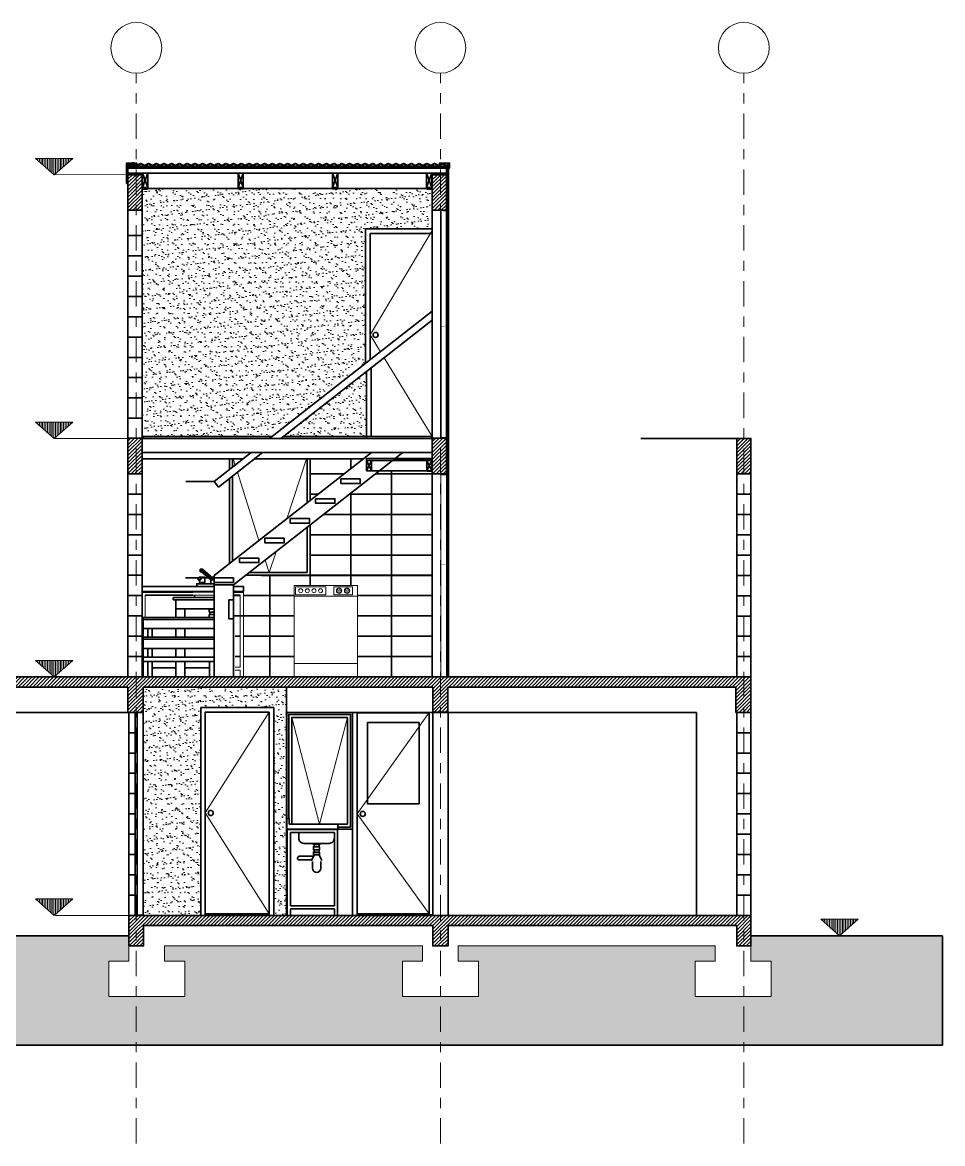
# Model space of a CAD drawing. Header units: metres. Extents: x -111 to 15, y -108 to -10.
# Drawn here: x -22.46 to -13.39, y -39.1 to -28.05 of the extents above; entities that cross this region are included whole.
import ezdxf

# ---------------------------------------------------------------- set-up
doc = ezdxf.new("R2010")
doc.units = ezdxf.units.M
doc.header["$LTSCALE"] = 5
doc.header["$MEASUREMENT"] = 0
doc.linetypes.add('CENTER', pattern=[2, 1.25, -0.25, 0.25, -0.25])
for name, color, linetype, lineweight in [('A-ANNO-SYMB', 3, 'Continuous', 18), ('A-ELEV-MBE1', 7, 'Continuous', 35), ('A-SECT-MCUT', 7, 'Continuous', 35), ('A-SECT-PATT', 8, 'Continuous', 18)]:
    doc.layers.add(name, color=color, linetype=linetype, lineweight=lineweight)
pattern_1 = [(45, (-35.186701, -38.129995), (-0.01767767, 0.01767767), [])]

msp = doc.modelspace()

# ---------------------------------------------------------------- hatches: boundary and pattern name
at = {"layer": 'A-SECT-PATT'}
h = msp.add_hatch(dxfattribs=at)
h.set_pattern_fill('ANSI31', color=256, scale=0.005, angle=225, style=0)
h.set_pattern_definition([(270, (182.335776, -161.218171), (0.015875, -3e-17), [])])
h.paths.add_polyline_path([(-22.332, -29.391), (-22.148, -29.553), (-21.964, -29.391)])
h = msp.add_hatch(dxfattribs=at)
h.set_pattern_fill('ANSI31', color=256, scale=0.1, style=0)
h.set_pattern_definition([(45, (-41.864496, -47.525636), (-0.008838835, 0.008838835), [])])
h.paths.add_polyline_path([(-18.281, -29.484), (-18.281, -29.469), (-21.421, -29.469), (-21.421, -29.484)])
h = msp.add_hatch(dxfattribs=at)
h.set_pattern_fill('ANSI31', color=256, scale=0.2, style=0)
h.set_pattern_definition(pattern_1)
h.paths.add_polyline_path([(-21.281, -32.151), (-21.421, -32.151), (-21.421, -32.5), (-21.281, -32.5)])
h.paths.add_polyline_path([(-21.281, -29.552), (-21.421, -29.552), (-21.421, -29.902), (-21.281, -29.902)])
h.paths.add_polyline_path([(-18.281, -29.552), (-18.421, -29.552), (-18.421, -29.902), (-18.281, -29.902)])
h.paths.add_polyline_path([(-18.281, -32.15), (-18.421, -32.15), (-18.421, -32.5), (-18.281, -32.5)])
h = msp.add_hatch(dxfattribs=at)
h.set_pattern_fill('AR-SAND', color=256, scale=0.05, style=0)
h.set_pattern_definition([(37.5, (-23.1917, -38.129995), (-0.00314967, 0.0963412), [0, -0.076, 0, -0.085, 0, -0.08125]), (7.5, (-23.1917, -38.13), (0.0884888, 0.1411073), [0, -0.041, 0, -0.0685, 0, -0.02625]), (327.5, (-23.2532, -38.129995), (0.1557071, 0.00028295), [0, -0.025, 0, -0.09, 0, -0.1175]), (317.5, (-23.2532, -38.13), (0.1503063, 0.0438838), [0, -0.0125, 0, -0.059, 0, -0.0675])])
h.paths.add_polyline_path([(-19.079, -30.086), (-18.421, -30.086), (-18.421, -29.902), (-18.421, -29.694), (-18.427, -29.694), (-18.427, -29.692), (-18.477, -29.692), (-18.477, -29.688), (-19.353, -29.688), (-19.353, -29.692), (-19.403, -29.692), (-19.403, -29.688), (-20.284, -29.688), (-20.284, -29.692), (-20.334, -29.692), (-20.334, -29.688), (-21.226, -29.688), (-21.226, -29.692), (-21.231, -29.692), (-21.231, -29.694), (-21.281, -29.694), (-21.281, -29.902), (-21.281, -30.152), (-21.281, -30.352), (-21.281, -30.552), (-21.281, -30.752), (-21.281, -30.952), (-21.281, -31.152), (-21.281, -31.352), (-21.281, -31.552), (-21.281, -31.752), (-21.281, -31.952), (-21.281, -32.151), (-21.268, -32.151), (-21.268, -32.131), (-20.001, -32.131), (-19.079, -31.412)])
h.paths.add_polyline_path([(-19.069, -31.493), (-19.887, -32.131), (-19.069, -32.131)], flags=17)
h = msp.add_hatch(dxfattribs=at)
h.set_pattern_fill('ANSI31', color=256, scale=0.005, angle=225, style=0)
h.set_pattern_definition([(270, (182.335776, -163.817288), (0.015875, -3e-17), [])])
h.paths.add_polyline_path([(-22.332, -31.99), (-22.148, -32.152), (-21.964, -31.99)])
h = msp.add_hatch(dxfattribs=at)
h.set_pattern_fill('ANSI31', color=256, scale=0.2, style=0)
h.set_pattern_definition(pattern_1)
h.paths.add_polyline_path([(-15.281, -32.151), (-15.351, -32.151), (-15.351, -32.501), (-15.281, -32.501)])
h.paths.add_polyline_path([(-15.351, -32.151), (-15.421, -32.151), (-15.421, -32.501), (-15.351, -32.501)])
h = msp.add_hatch(dxfattribs=at)
h.set_pattern_fill('STEEL', color=256, scale=0.02, angle=90, style=0)
h.set_pattern_definition([(225, (46.5126769, -66.8587383), (-0.00176776695, 0.00176776695), []), (225, (46.5114269, -66.8587383), (-0.00176776695, 0.00176776695), [])])
h.paths.add_polyline_path([(-18.471, -32.475), (-18.471, -32.47), (-18.426, -32.47), (-18.426, -32.425), (-18.421, -32.425), (-18.421, -32.475)])
h = msp.add_hatch(dxfattribs=at)
h.set_pattern_fill('ANSI31', color=256, scale=0.005, angle=225, style=0)
h.set_pattern_definition([(270, (182.335776, -166.166081), (0.015875, -3e-17), [])])
h.paths.add_polyline_path([(-22.332, -34.339), (-22.148, -34.501), (-21.964, -34.339)])
h = msp.add_hatch(dxfattribs=at)
h.set_pattern_fill('ANSI31', color=256, scale=0.2, style=0)
h.set_pattern_definition(pattern_1)
h.paths.add_polyline_path([(-21.271, -34.501), (-21.421, -34.501), (-27.273, -34.501), (-27.273, -34.601), (-24.42, -34.601), (-24.42, -34.851), (-24.27, -34.851), (-24.27, -34.601), (-21.421, -34.601), (-21.421, -34.851), (-21.271, -34.851)])
h = msp.add_hatch(dxfattribs=at)
h.set_pattern_fill('ANSI31', color=256, scale=0.2, style=0)
h.set_pattern_definition(pattern_1)
h.paths.add_polyline_path([(-15.281, -34.501), (-15.431, -34.501), (-21.271, -34.501), (-21.271, -34.601), (-18.417, -34.601), (-18.417, -34.85), (-18.267, -34.85), (-18.267, -34.601), (-15.431, -34.601), (-15.431, -34.851), (-15.281, -34.851)])
h = msp.add_hatch(dxfattribs=at)
h.set_pattern_fill('AR-SAND', color=256, scale=0.05, style=0)
h.set_pattern_definition([(37.5, (-53.8595, -47.525636), (-0.00314967, 0.09634119), [0, -0.076, 0, -0.085, 0, -0.08125]), (7.5, (-53.8595, -47.52564), (0.08848884, 0.1411073), [0, -0.041, 0, -0.0685, 0, -0.02625]), (327.5, (-53.921, -47.52564), (0.1557071, 0.00028295), [0, -0.025, 0, -0.09, 0, -0.1175]), (317.5, (-53.921, -47.52564), (0.15030633, 0.0438838), [0, -0.0125, 0, -0.059, 0, -0.0675])])
h.paths.add_polyline_path([(-20.703, -34.802), (-19.983, -34.802), (-19.983, -36.847), (-20.028, -36.847), (-20.028, -36.837), (-20.658, -36.837), (-20.658, -36.847), (-20.703, -36.847), (-20.703, -36.851), (-19.859, -36.851), (-19.859, -36.847), (-19.859, -34.601), (-21.271, -34.601), (-21.271, -34.851), (-21.271, -35.051), (-21.271, -35.251), (-21.271, -35.451), (-21.271, -35.651), (-21.271, -35.851), (-21.271, -36.051), (-21.271, -36.251), (-21.271, -36.451), (-21.271, -36.651), (-21.271, -36.851), (-21.266, -36.851), (-20.703, -36.851), (-20.703, -36.847)])
h = msp.add_hatch(dxfattribs=at)
h.set_pattern_fill('ANSI31', color=256, scale=0.005, angle=225, style=0)
h.set_pattern_definition([(270, (182.335776, -168.516081), (0.015875, -3e-17), [])])
h.paths.add_polyline_path([(-22.332, -36.689), (-22.148, -36.851), (-21.964, -36.689)])
h = msp.add_hatch(dxfattribs=at)
h.set_pattern_fill('ANSI31', color=256, scale=0.2, style=0)
h.set_pattern_definition(pattern_1)
h.paths.add_polyline_path([(-15.281, -36.851), (-15.421, -36.851), (-18.266, -36.851), (-18.416, -36.851), (-21.021, -36.851), (-21.021, -36.851), (-21.16, -36.851), (-21.16, -36.851), (-21.276, -36.851), (-21.411, -36.851), (-21.411, -37.151), (-21.266, -37.151), (-21.266, -36.951), (-18.416, -36.951), (-18.416, -37.151), (-18.266, -37.151), (-18.266, -36.951), (-15.421, -36.951), (-15.421, -37.151), (-15.281, -37.151)])
h = msp.add_hatch(dxfattribs=at)
h.set_pattern_fill('ANSI31', color=256, scale=0.005, angle=225, style=0)
h.set_pattern_definition([(270, (190.07413, -168.716081), (0.015875, -3e-17), [])])
h.paths.add_polyline_path([(-14.593, -36.889), (-14.409, -37.051), (-14.225, -36.889)])
h = msp.add_hatch(dxfattribs=at)
h.set_pattern_fill('DOTS', color=256, style=0)
h.set_pattern_definition([(0, (-82.26062, -40.94572), (0.03125, 0.0625), [0, -0.0625])])
h.paths.add_polyline_path([(-13.392, -37.051), (-15.281, -37.051), (-15.281, -37.151), (-15.281, -37.301), (-15.082, -37.301), (-15.082, -37.651), (-15.832, -37.651), (-15.832, -37.301), (-15.633, -37.301), (-15.633, -37.151), (-18.165, -37.151), (-18.165, -37.301), (-17.966, -37.301), (-17.966, -37.651), (-18.716, -37.651), (-18.716, -37.301), (-18.517, -37.301), (-18.517, -37.151), (-21.059, -37.151), (-21.059, -37.301), (-20.86, -37.301), (-20.86, -37.651), (-21.61, -37.651), (-21.61, -37.301), (-21.411, -37.301), (-21.411, -37.151), (-21.411, -37.051), (-24.27, -37.051), (-24.27, -37.151), (-24.164, -37.151), (-24.164, -37.301), (-23.965, -37.301), (-23.965, -37.651), (-24.715, -37.651), (-24.715, -38.13), (-13.392, -38.13)])

# ---------------------------------------------------------------- linework, layer by layer
at = {"layer": 'A-ANNO-SYMB'}
for p, q in [((-22.148, -29.553), (-21.421, -29.551)), ((-22.15, -32.152), (-21.204, -32.151)), ((-18.338, -32.506), (-18.338, -34.495)), ((-18.282, -32.506), (-18.282, -34.497)), ((-21.281, -34.436), (-21.281, -33.668)), ((-20.571, -33.667), (-20.782, -33.667)), ((-20.283, -34.436), (-20.283, -33.667)), ((-21.251, -33.909), (-21.251, -33.697)), ((-20.571, -33.697), (-20.782, -33.697)), ((-20.313, -34.406), (-20.313, -33.697)), ((-21.281, -34.436), (-21.281, -34.501)), ((-20.365, -34.406), (-20.313, -34.406)), ((-20.365, -34.436), (-20.313, -34.436)), ((-20.313, -34.436), (-20.313, -34.5)), ((-20.283, -34.436), (-20.283, -34.5)), ((-21.329, -34.856), (-21.329, -36.844)), ((-21.329, -34.856), (-21.273, -34.856)), ((-21.273, -34.856), (-21.273, -36.844)), ((-21.411, -36.851), (-22.134, -36.851)), ((-21.329, -36.844), (-21.273, -36.844))]:
    msp.add_line(p, q, dxfattribs=at)
at = {"layer": 'A-ANNO-SYMB', "ltscale": 0.003}
for p, q in [((-19.034, -31.131), (-18.421, -30.101)), ((-19.034, -31.131), (-18.932, -31.297)), ((-18.896, -31.357), (-18.421, -32.131)), ((-20.385, -32.351), (-20.365, -32.414)), ((-19.855, -32.943), (-19.66, -32.351)), ((-20.342, -32.485), (-20.129, -33.156)), ((-20.067, -33.349), (-20.028, -33.471)), ((-20.028, -33.471), (-19.961, -33.267)), ((-19.783, -33.609), (-19.783, -33.659)), ((-19.366, -33.652), (-19.346, -33.652)), ((-19.353, -33.665), (-19.358, -33.671)), ((-19.357, -33.635), (-19.353, -33.639)), ((-19.34, -33.646), (-19.34, -33.626)), ((-19.34, -33.659), (-19.34, -33.678)), ((-19.313, -33.652), (-19.333, -33.652)), ((-19.327, -33.639), (-19.321, -33.634)), ((-19.321, -33.671), (-19.327, -33.665)), ((-19.287, -33.652), (-19.268, -33.652)), ((-19.274, -33.665), (-19.28, -33.671)), ((-19.279, -33.635), (-19.274, -33.639)), ((-19.261, -33.646), (-19.261, -33.626)), ((-19.261, -33.659), (-19.261, -33.678)), ((-19.235, -33.652), (-19.255, -33.652)), ((-19.248, -33.639), (-19.243, -33.634)), ((-19.243, -33.671), (-19.248, -33.665)), ((-19.157, -33.705), (-19.783, -33.705)), ((-19.783, -34.37), (-19.157, -34.37)), ((-19.531, -35.952), (-19.806, -34.901)), ((-19.531, -35.952), (-19.256, -34.901)), ((-21.411, -37.151), (-21.411, -37.301)), ((-21.059, -37.151), (-21.059, -37.301)), ((-21.059, -37.151), (-18.517, -37.151)), ((-18.517, -37.151), (-18.517, -37.301)), ((-18.165, -37.151), (-15.633, -37.151)), ((-18.165, -37.151), (-18.165, -37.301)), ((-15.633, -37.151), (-15.633, -37.301)), ((-15.281, -37.151), (-15.281, -37.301)), ((-21.61, -37.301), (-21.61, -37.651)), ((-21.411, -37.301), (-21.61, -37.301)), ((-20.86, -37.301), (-21.059, -37.301)), ((-20.86, -37.301), (-20.86, -37.651)), ((-18.716, -37.301), (-18.716, -37.651)), ((-18.517, -37.301), (-18.716, -37.301)), ((-17.966, -37.301), (-18.165, -37.301)), ((-17.966, -37.301), (-17.966, -37.651)), ((-15.832, -37.301), (-15.832, -37.651)), ((-15.633, -37.301), (-15.832, -37.301)), ((-15.082, -37.301), (-15.281, -37.301)), ((-15.082, -37.301), (-15.082, -37.651)), ((-20.86, -37.651), (-21.61, -37.651)), ((-17.966, -37.651), (-18.716, -37.651)), ((-15.082, -37.651), (-15.832, -37.651))]:
    msp.add_line(p, q, dxfattribs=at)
at = {"layer": 'A-ANNO-SYMB', "linetype": 'CENTER', "ltscale": 0.04}
for points in [[(-21.338, -39.1), (-21.338, -28.552)], [(-18.341, -39.1), (-18.341, -28.552)], [(-15.351, -39.1), (-15.351, -28.552)]]:
    msp.add_lwpolyline(points, dxfattribs=at)
at = {"layer": 'A-ANNO-SYMB'}
for points in [[(-22.148, -29.553), (-22.332, -29.391), (-21.964, -29.391)], [(-22.148, -32.152), (-22.332, -31.99), (-21.964, -31.99)], [(-22.148, -34.501), (-22.332, -34.339), (-21.964, -34.339)], [(-20.313, -34.436), (-20.365, -34.436), (-20.365, -34.436), (-20.313, -34.436)], [(-22.148, -36.851), (-22.332, -36.689), (-21.964, -36.689)], [(-14.409, -37.051), (-14.593, -36.889), (-14.225, -36.889)]]:
    msp.add_lwpolyline(points, close=True, dxfattribs=at)
at = {"layer": 'A-ANNO-SYMB', "ltscale": 0.003}
for points in [[(-19.783, -34.5), (-19.783, -33.6), (-19.157, -33.6), (-19.157, -34.5)], [(-19.77, -33.692), (-19.77, -33.613), (-19.47, -33.613), (-19.47, -33.692)], [(-19.392, -33.692), (-19.392, -33.613), (-19.209, -33.613), (-19.209, -33.692)]]:
    msp.add_lwpolyline(points, close=True, dxfattribs=at)
for points in [[(-20.028, -34.847), (-20.658, -35.842), (-20.028, -36.837)], [(-18.453, -34.851), (-19.161, -35.851), (-18.451, -36.837)]]:
    msp.add_lwpolyline(points, dxfattribs=at)
at = {"layer": 'A-ANNO-SYMB'}
for centre in [(-21.338, -28.302), (-18.341, -28.302), (-15.351, -28.302)]:
    msp.add_circle(centre, 0.25, dxfattribs=at)
at = {"layer": 'A-ANNO-SYMB', "ltscale": 0.003}
for centre, radius in [((-19.718, -33.652), 0.0196), ((-19.653, -33.652), 0.0196), ((-19.587, -33.652), 0.0196), ((-19.522, -33.652), 0.0196), ((-19.34, -33.652), 0.0261), ((-19.261, -33.652), 0.0261)]:
    msp.add_circle(centre, radius, dxfattribs=at)
at = {"layer": 'A-ELEV-MBE1'}
for p, q in [((-21.427, -29.45), (-21.431, -29.453)), ((-21.421, -29.469), (-18.281, -29.469)), ((-21.421, -29.484), (-21.421, -29.469)), ((-21.421, -29.484), (-18.281, -29.484)), ((-21.421, -29.484), (-21.421, -29.551)), ((-21.421, -29.488), (-18.281, -29.488)), ((-21.369, -29.429), (-21.369, -29.488)), ((-21.337, -29.448), (-21.334, -29.448)), ((-20.36, -29.45), (-20.364, -29.453)), ((-20.322, -29.45), (-20.318, -29.453)), ((-19.75, -29.45), (-19.754, -29.453)), ((-19.403, -29.488), (-19.353, -29.488)), ((-18.684, -29.45), (-18.687, -29.453)), ((-18.646, -29.45), (-18.642, -29.453)), ((-18.347, -29.447), (-18.35, -29.447)), ((-18.281, -29.484), (-18.281, -29.469)), ((-18.281, -29.484), (-18.281, -29.552)), ((-18.261, -29.469), (-18.279, -29.469)), ((-18.264, -29.449), (-18.26, -29.452)), ((-18.26, -29.487), (-18.26, -29.474)), ((-18.257, -29.474), (-18.26, -29.474)), ((-18.257, -29.484), (-18.257, -29.474)), ((-21.421, -29.538), (-18.281, -29.538)), ((-21.276, -29.594), (-21.281, -29.594)), ((-18.427, -29.692), (-18.427, -29.538)), ((-18.427, -29.594), (-18.422, -29.594)), ((-21.427, -29.635), (-21.427, -29.625)), ((-21.424, -29.625), (-21.427, -29.625)), ((-21.424, -29.638), (-21.424, -29.625)), ((-21.231, -29.692), (-21.231, -29.694)), ((-21.226, -29.688), (-20.334, -29.688)), ((-20.284, -29.688), (-19.403, -29.688)), ((-19.353, -29.688), (-18.477, -29.688)), ((-18.472, -29.692), (-18.472, -29.694)), ((-18.422, -29.694), (-18.421, -29.694)), ((-18.421, -29.902), (-18.421, -34.501)), ((-18.338, -29.904), (-18.338, -32.145)), ((-18.318, -29.906), (-18.281, -29.906)), ((-18.281, -29.906), (-18.281, -32.147)), ((-19.079, -31.412), (-19.079, -30.086)), ((-18.421, -30.086), (-19.079, -30.086)), ((-19.034, -30.131), (-19.034, -31.377)), ((-18.421, -30.131), (-19.034, -30.131)), ((-20.027, -32.151), (-18.421, -30.898)), ((-19.913, -32.151), (-18.421, -30.987)), ((-19.024, -31.458), (-19.024, -32.131)), ((-19.069, -32.131), (-19.069, -31.493)), ((-21.268, -32.131), (-21.268, -32.151)), ((-20.001, -32.131), (-21.268, -32.131)), ((-18.421, -32.131), (-19.887, -32.131)), ((-19.069, -32.131), (-19.069, -32.151)), ((-18.282, -32.145), (-18.338, -32.145)), ((-21.281, -32.151), (-18.421, -32.151)), ((-19.069, -32.151), (-19.887, -32.151)), ((-18.383, -32.151), (-19.069, -32.151)), ((-15.421, -32.151), (-16.366, -32.151)), ((-21.281, -32.291), (-18.421, -32.291)), ((-20.283, -32.351), (-21.281, -32.351)), ((-20.571, -33.501), (-19.019, -32.291)), ((-20.571, -32.575), (-20.206, -32.291)), ((-20.528, -32.63), (-20.093, -32.291)), ((-20.421, -32.351), (-20.421, -32.458)), ((-20.421, -32.458), (-20.421, -32.351)), ((-20.391, -32.435), (-20.391, -32.351)), ((-20.381, -33.594), (-18.71, -32.291)), ((-19.096, -32.351), (-20.169, -32.351)), ((-19.653, -32.786), (-19.653, -32.351)), ((-19.623, -32.711), (-19.623, -32.351)), ((-19.223, -32.45), (-19.223, -32.351)), ((-18.812, -32.37), (-18.421, -32.37)), ((-18.421, -32.351), (-18.787, -32.351)), ((-18.786, -32.35), (-18.421, -32.35)), ((-18.94, -32.47), (-18.421, -32.47)), ((-20.571, -32.575), (-20.851, -32.575)), ((-20.571, -32.575), (-20.528, -32.63)), ((-20.421, -32.615), (-20.421, -32.547)), ((-20.421, -32.547), (-20.421, -33.384)), ((-20.421, -32.547), (-20.421, -32.615)), ((-20.391, -33.361), (-20.391, -32.524)), ((-20.391, -32.583), (-20.391, -32.524)), ((-18.282, -32.506), (-18.338, -32.506)), ((-20.421, -33.384), (-20.421, -32.757)), ((-19.653, -33.471), (-19.653, -33.027)), ((-19.623, -33.501), (-19.623, -33.028)), ((-20.71, -33.44), (-20.71, -33.453)), ((-20.684, -33.44), (-20.71, -33.44)), ((-20.71, -33.453), (-20.71, -33.466)), ((-20.71, -33.453), (-20.684, -33.453)), ((-20.71, -33.466), (-20.684, -33.466)), ((-20.695, -33.466), (-20.605, -33.544)), ((-20.684, -33.453), (-20.684, -33.44)), ((-20.579, -33.531), (-20.684, -33.44)), ((-20.684, -33.466), (-20.684, -33.453)), ((-20.684, -33.453), (-20.579, -33.544)), ((-20.223, -33.471), (-19.653, -33.471)), ((-19.653, -33.471), (-20.041, -33.471)), ((-20.571, -33.525), (-20.853, -33.525)), ((-20.703, -33.583), (-20.703, -33.57)), ((-20.677, -33.57), (-20.677, -33.583)), ((-20.605, -33.544), (-20.605, -33.583)), ((-20.605, -33.544), (-20.579, -33.544)), ((-20.571, -33.518), (-20.594, -33.518)), ((-20.571, -33.501), (-20.571, -34.305)), ((-19.623, -33.5), (-20.107, -33.5)), ((-19.623, -33.501), (-20.107, -33.501)), ((-21.281, -33.609), (-20.571, -33.609)), ((-21.281, -33.66), (-21.281, -33.61)), ((-21.281, -33.659), (-20.571, -33.659)), ((-21.281, -33.667), (-20.782, -33.667)), ((-20.742, -33.609), (-20.571, -33.609)), ((-20.571, -33.705), (-20.571, -33.588)), ((-20.381, -33.594), (-20.571, -33.594)), ((-20.381, -33.594), (-20.381, -34.5)), ((-20.381, -33.609), (-20.283, -33.609)), ((-20.381, -33.659), (-20.283, -33.659)), ((-20.381, -33.667), (-20.283, -33.667)), ((-20.283, -33.659), (-20.283, -33.609)), ((-21.251, -33.697), (-20.782, -33.697)), ((-20.975, -33.72), (-20.975, -33.74)), ((-20.571, -33.72), (-20.975, -33.72)), ((-20.571, -33.74), (-20.975, -33.74)), ((-20.949, -33.74), (-20.949, -33.915)), ((-20.381, -33.697), (-20.313, -33.697)), ((-20.313, -33.7), (-20.381, -33.7)), ((-19.157, -33.7), (-18.423, -33.7)), ((-18.423, -33.701), (-18.423, -34.501)), ((-21.271, -33.935), (-21.271, -33.915)), ((-20.571, -33.915), (-21.271, -33.915)), ((-20.571, -33.83), (-20.949, -33.83)), ((-20.859, -33.83), (-20.859, -33.915)), ((-20.614, -33.832), (-20.614, -33.83)), ((-20.614, -33.886), (-20.614, -33.862)), ((-21.271, -34.11), (-21.271, -33.935)), ((-20.571, -33.935), (-21.271, -33.935)), ((-20.571, -34.025), (-21.271, -34.025)), ((-21.226, -34.11), (-21.226, -34.025)), ((-21.181, -34.025), (-21.181, -34.11)), ((-20.949, -34.025), (-20.949, -34.11)), ((-20.859, -34.025), (-20.859, -34.11)), ((-21.271, -34.11), (-21.271, -34.13)), ((-20.571, -34.11), (-21.271, -34.11)), ((-21.271, -34.13), (-21.271, -34.305)), ((-20.571, -34.13), (-21.271, -34.13)), ((-20.571, -34.22), (-21.271, -34.22)), ((-21.226, -34.22), (-21.226, -34.305)), ((-21.181, -34.305), (-21.181, -34.22)), ((-20.949, -34.22), (-20.949, -34.305)), ((-20.859, -34.22), (-20.859, -34.305)), ((-21.271, -34.35), (-21.271, -34.305)), ((-20.571, -34.305), (-21.271, -34.305)), ((-20.571, -34.35), (-21.271, -34.35)), ((-21.181, -34.35), (-21.181, -34.5)), ((-20.949, -34.35), (-20.949, -34.5)), ((-20.859, -34.35), (-20.859, -34.5)), ((-20.571, -34.305), (-20.571, -34.35)), ((-20.949, -34.41), (-21.181, -34.41)), ((-20.616, -34.41), (-20.859, -34.41)), ((-19.859, -34.601), (-19.859, -36.847)), ((-24.27, -34.851), (-21.271, -34.851)), ((-21.271, -34.851), (-21.411, -34.851)), ((-21.411, -34.851), (-21.349, -34.851)), ((-21.411, -34.851), (-21.411, -35.051)), ((-21.349, -34.851), (-21.411, -34.851)), ((-21.271, -34.851), (-21.273, -34.851)), ((-21.273, -34.851), (-21.271, -34.851)), ((-21.271, -35.051), (-21.271, -34.851)), ((-20.703, -34.802), (-20.703, -36.847)), ((-19.983, -34.802), (-20.703, -34.802)), ((-20.028, -34.847), (-20.658, -34.847)), ((-20.028, -36.851), (-20.028, -34.847)), ((-19.983, -34.802), (-19.983, -36.851)), ((-19.856, -34.851), (-15.816, -34.851)), ((-19.206, -34.851), (-19.206, -36.851)), ((-19.161, -34.851), (-19.161, -36.851)), ((-19.092, -34.854), (-19.092, -34.851)), ((-18.417, -34.851), (-18.417, -36.847)), ((-18.266, -34.851), (-18.266, -36.851)), ((-15.816, -34.851), (-15.816, -36.851)), ((-21.411, -35.051), (-21.349, -35.051)), ((-21.411, -35.051), (-21.411, -35.251)), ((-21.349, -35.051), (-21.411, -35.051)), ((-21.271, -35.051), (-21.273, -35.051)), ((-21.273, -35.051), (-21.271, -35.051)), ((-21.271, -35.251), (-21.271, -35.051)), ((-21.411, -35.251), (-21.411, -35.451)), ((-21.411, -35.251), (-21.349, -35.251)), ((-21.349, -35.251), (-21.411, -35.251)), ((-21.271, -35.251), (-21.273, -35.251)), ((-21.273, -35.251), (-21.271, -35.251)), ((-21.271, -35.451), (-21.271, -35.251)), ((-21.411, -35.451), (-21.349, -35.451)), ((-21.411, -35.451), (-21.411, -35.651)), ((-21.349, -35.451), (-21.411, -35.451)), ((-21.271, -35.451), (-21.273, -35.451)), ((-21.273, -35.451), (-21.271, -35.451)), ((-21.271, -35.651), (-21.271, -35.451)), ((-21.411, -35.651), (-21.349, -35.651)), ((-21.411, -35.651), (-21.411, -35.851)), ((-21.349, -35.651), (-21.411, -35.651)), ((-21.271, -35.651), (-21.273, -35.651)), ((-21.273, -35.651), (-21.271, -35.651)), ((-21.271, -35.851), (-21.271, -35.651)), ((-21.411, -35.851), (-21.349, -35.851)), ((-21.411, -35.851), (-21.411, -36.051)), ((-21.349, -35.851), (-21.411, -35.851)), ((-21.271, -35.851), (-21.273, -35.851)), ((-21.273, -35.851), (-21.271, -35.851)), ((-21.271, -36.051), (-21.271, -35.851)), ((-19.856, -35.895), (-19.831, -35.895)), ((-19.856, -35.895), (-19.856, -36.001)), ((-19.831, -35.895), (-19.831, -35.951)), ((-19.831, -35.951), (-19.831, -35.895)), ((-19.351, -36.001), (-19.856, -36.001)), ((-19.354, -36.005), (-19.85, -36.005)), ((-19.85, -36.005), (-19.85, -36.851)), ((-19.351, -35.951), (-19.831, -35.951)), ((-19.354, -36.005), (-19.354, -36.851)), ((-19.351, -35.951), (-19.351, -36.001)), ((-19.256, -35.952), (-19.351, -35.952)), ((-19.226, -35.982), (-19.351, -35.982)), ((-19.206, -36.002), (-19.351, -36.002)), ((-21.411, -36.051), (-21.349, -36.051)), ((-21.411, -36.051), (-21.411, -36.251)), ((-21.349, -36.051), (-21.411, -36.051)), ((-21.271, -36.051), (-21.273, -36.051)), ((-21.273, -36.051), (-21.271, -36.051)), ((-21.271, -36.251), (-21.271, -36.051)), ((-19.384, -36.035), (-19.82, -36.035)), ((-19.82, -36.035), (-19.82, -36.756)), ((-19.384, -36.035), (-19.384, -36.756)), ((-19.586, -36.174), (-19.586, -36.154)), ((-19.586, -36.227), (-19.586, -36.204)), ((-19.536, -36.174), (-19.536, -36.154)), ((-19.536, -36.227), (-19.536, -36.204)), ((-21.411, -36.251), (-21.411, -36.451)), ((-21.411, -36.251), (-21.349, -36.251)), ((-21.349, -36.251), (-21.411, -36.251)), ((-21.271, -36.251), (-21.273, -36.251)), ((-21.273, -36.251), (-21.271, -36.251)), ((-21.271, -36.451), (-21.271, -36.251)), ((-19.608, -36.303), (-19.744, -36.303)), ((-19.593, -36.268), (-19.736, -36.268)), ((-19.602, -36.321), (-19.602, -36.387)), ((-19.586, -36.253), (-19.586, -36.251)), ((-19.536, -36.253), (-19.586, -36.253)), ((-19.536, -36.253), (-19.536, -36.251)), ((-19.52, -36.321), (-19.52, -36.387)), ((-21.411, -36.451), (-21.411, -36.651)), ((-21.411, -36.451), (-21.349, -36.451)), ((-21.349, -36.451), (-21.411, -36.451)), ((-21.271, -36.451), (-21.273, -36.451)), ((-21.273, -36.451), (-21.271, -36.451)), ((-21.271, -36.651), (-21.271, -36.451)), ((-21.411, -36.651), (-21.411, -36.851)), ((-21.411, -36.651), (-21.349, -36.651)), ((-21.349, -36.651), (-21.411, -36.651)), ((-21.271, -36.651), (-21.273, -36.651)), ((-21.273, -36.651), (-21.271, -36.651)), ((-21.271, -36.851), (-21.271, -36.651)), ((-19.384, -36.756), (-19.82, -36.756)), ((-19.82, -36.786), (-19.82, -36.851)), ((-19.384, -36.786), (-19.82, -36.786)), ((-19.384, -36.786), (-19.384, -36.851)), ((-21.276, -36.851), (-18.417, -36.851)), ((-21.271, -36.851), (-20.707, -36.851)), ((-20.703, -36.847), (-20.703, -36.851)), ((-20.658, -36.851), (-20.658, -36.837)), ((-19.859, -36.847), (-19.859, -36.851)), ((-18.451, -36.847), (-18.451, -36.837)), ((-18.417, -36.847), (-18.451, -36.847)), ((-21.411, -37.051), (-24.27, -37.051)), ((-13.392, -37.051), (-15.276, -37.051)), ((-13.392, -38.13), (-13.392, -37.051)), ((-35.187, -38.13), (-13.392, -38.13))]:
    msp.add_line(p, q, dxfattribs=at)
at = {"layer": 'A-ELEV-MBE1', "ltscale": 0.03}
for p, q in [((-19.071, -32.35), (-19.071, -32.37)), ((-19.071, -32.35), (-18.786, -32.35)), ((-19.071, -32.37), (-18.812, -32.37)), ((-19.021, -32.37), (-19.071, -32.47)), ((-19.071, -32.37), (-19.021, -32.47)), ((-18.426, -32.37), (-18.476, -32.47)), ((-19.071, -32.47), (-18.94, -32.47)), ((-18.476, -32.37), (-18.426, -32.47))]:
    msp.add_line(p, q, dxfattribs=at)
at = {"layer": 'A-ELEV-MBE1'}
for points in [[(-21.424, -29.638), (-21.434, -29.638), (-21.434, -29.438), (-21.334, -29.438), (-21.334, -29.448)], [(-21.427, -29.635), (-21.431, -29.635), (-21.431, -29.441), (-21.337, -29.441), (-21.337, -29.448)], [(-18.26, -29.487), (-18.25, -29.487), (-18.25, -29.437), (-18.35, -29.437), (-18.35, -29.447)], [(-18.257, -29.484), (-18.253, -29.484), (-18.253, -29.44), (-18.347, -29.44), (-18.347, -29.447)], [(-18.261, -29.469), (-18.261, -34.499), (-18.279, -34.499), (-18.279, -29.469)], [(-21.281, -29.594), (-21.281, -29.694), (-21.231, -29.694)], [(-18.422, -29.594), (-18.422, -29.694), (-18.472, -29.694)], [(-21.276, -29.678), (-21.276, -29.692), (-21.226, -29.692), (-21.226, -29.678)], [(-20.334, -29.678), (-20.334, -29.692), (-20.284, -29.692), (-20.284, -29.678)], [(-19.403, -29.678), (-19.403, -29.692), (-19.353, -29.692), (-19.353, -29.678)], [(-18.477, -29.678), (-18.477, -29.692), (-18.427, -29.692), (-18.427, -29.678)], [(-19.425, -32.501), (-19.623, -32.501), (-19.623, -32.351)], [(-18.823, -32.47), (-18.823, -32.501), (-18.979, -32.501)], [(-18.423, -32.501), (-18.423, -32.501), (-18.823, -32.501), (-18.823, -32.47)], [(-18.471, -32.475), (-18.471, -32.47), (-18.426, -32.47), (-18.426, -32.425), (-18.421, -32.425)], [(-18.471, -32.475), (-18.421, -32.475), (-18.421, -32.425)], [(-19.545, -32.701), (-19.623, -32.701), (-19.623, -32.501), (-19.288, -32.501)], [(-18.979, -32.501), (-18.823, -32.501), (-18.823, -32.701), (-19.223, -32.701), (-19.223, -32.691)], [(-19.623, -32.762), (-19.623, -32.701), (-19.614, -32.701)], [(-19.236, -32.701), (-19.223, -32.701), (-19.223, -32.901), (-19.492, -32.901)], [(-19.223, -32.691), (-19.223, -32.701), (-19.236, -32.701)], [(-19.492, -32.901), (-19.223, -32.901), (-19.223, -33.101), (-19.623, -33.101), (-19.623, -33.003)], [(-20.571, -33.583), (-20.742, -33.583), (-20.742, -33.609), (-20.571, -33.609)], [(-20.716, -33.525), (-20.716, -33.518), (-20.664, -33.518), (-20.664, -33.57), (-20.716, -33.57), (-20.716, -33.544)], [(-20.261, -33.5), (-20.021, -33.5), (-20.021, -33.7)], [(-19.623, -33.6), (-19.623, -33.5), (-19.223, -33.5), (-19.223, -33.6)], [(-19.223, -33.6), (-19.223, -33.5), (-18.823, -33.5), (-18.823, -34.5)], [(-18.823, -33.6), (-18.823, -33.5), (-18.423, -33.5), (-18.423, -33.7), (-18.433, -33.7)], [(-20.764, -33.72), (-20.764, -33.697)], [(-20.426, -33.93), (-20.426, -33.74), (-20.381, -33.74), (-20.381, -33.93), (-20.426, -33.93)], [(-20.283, -33.7), (-20.084, -33.7)], [(-20.022, -33.7), (-20.283, -33.7)], [(-20.022, -33.7), (-20.054, -33.7)], [(-20.054, -33.7), (-20.022, -33.7)], [(-19.783, -33.9), (-20.022, -33.9), (-20.022, -33.7), (-19.783, -33.7)], [(-19.157, -33.7), (-19.116, -33.7)], [(-20.571, -33.862), (-20.619, -33.862), (-20.619, -33.832), (-20.571, -33.832)], [(-20.619, -33.909), (-20.619, -33.886), (-20.571, -33.886)], [(-20.283, -33.9), (-20.381, -33.9)], [(-20.365, -33.9), (-20.313, -33.9)], [(-20.084, -33.9), (-20.283, -33.9)], [(-20.283, -33.9), (-20.022, -33.9)], [(-20.054, -33.9), (-20.022, -33.9)], [(-19.783, -34.1), (-20.022, -34.1), (-20.022, -33.9), (-19.783, -33.9)], [(-19.116, -33.9), (-19.157, -33.9)], [(-19.157, -33.9), (-18.421, -33.9)], [(-20.365, -34.1), (-20.313, -34.1)], [(-20.313, -34.1), (-20.365, -34.1)], [(-20.022, -34.1), (-20.283, -34.1)], [(-20.283, -34.1), (-20.084, -34.1)], [(-20.022, -34.1), (-20.054, -34.1)], [(-20.054, -34.1), (-20.022, -34.1)], [(-19.783, -34.3), (-20.022, -34.3), (-20.022, -34.1), (-19.783, -34.1)], [(-18.421, -34.1), (-19.157, -34.1)], [(-19.157, -34.1), (-19.116, -34.1)], [(-21.271, -34.5), (-21.271, -34.35), (-21.226, -34.35), (-21.226, -34.5), (-21.271, -34.5)], [(-20.616, -34.5), (-20.616, -34.35), (-20.571, -34.35), (-20.571, -34.5), (-20.616, -34.5)], [(-20.365, -34.3), (-20.313, -34.3)], [(-20.313, -34.3), (-20.365, -34.3)], [(-20.022, -34.3), (-20.283, -34.3)], [(-20.283, -34.3), (-20.084, -34.3)], [(-20.022, -34.3), (-20.054, -34.3)], [(-20.054, -34.3), (-20.022, -34.3)], [(-20.022, -34.5), (-20.022, -34.3), (-19.783, -34.3)], [(-18.421, -34.3), (-19.157, -34.3)], [(-19.622, -34.5), (-20.022, -34.5), (-20.022, -34.436)], [(-21.349, -34.851), (-21.349, -36.851)], [(-21.331, -34.851), (-21.331, -36.851)], [(-19.856, -35.895), (-19.856, -34.851), (-19.206, -34.851), (-19.206, -36.002)], [(-19.836, -35.895), (-19.836, -34.871), (-19.226, -34.871), (-19.226, -35.982)], [(-19.806, -35.951), (-19.806, -34.901), (-19.256, -34.901), (-19.256, -35.952)], [(-19.737, -36.001), (-19.737, -36.005)], [(-19.386, -36.005), (-19.386, -36.001)], [(-19.593, -36.147), (-19.59, -36.154), (-19.561, -36.154)], [(-19.529, -36.147), (-19.532, -36.154), (-19.561, -36.154)], [(-19.586, -36.253), (-19.609, -36.305), (-19.609, -36.309), (-19.609, -36.309)], [(-19.536, -36.253), (-19.514, -36.305), (-19.514, -36.309), (-19.514, -36.309)]]:
    msp.add_lwpolyline(points, dxfattribs=at)
at = {"layer": 'A-ELEV-MBE1', "const_width": 0.0015}
for points in [[(-18.339, -29.934), (-18.339, -29.904), (-18.33, -29.904), (-18.327, -29.907), (-18.31, -29.907), (-18.293, -29.907), (-18.29, -29.904), (-18.281, -29.904), (-18.281, -29.934)], [(-18.339, -31.071), (-18.339, -31.041), (-18.33, -31.041), (-18.327, -31.044), (-18.31, -31.044), (-18.293, -31.044), (-18.29, -31.041), (-18.281, -31.041), (-18.281, -31.071)], [(-18.339, -32.12), (-18.339, -32.149), (-18.33, -32.149), (-18.327, -32.147), (-18.31, -32.147), (-18.293, -32.147), (-18.29, -32.149), (-18.281, -32.149), (-18.281, -32.12)], [(-18.339, -32.532), (-18.339, -32.502), (-18.33, -32.502), (-18.327, -32.505), (-18.31, -32.505), (-18.293, -32.505), (-18.29, -32.502), (-18.281, -32.502), (-18.281, -32.532)], [(-18.339, -33.421), (-18.339, -33.391), (-18.33, -33.391), (-18.327, -33.394), (-18.31, -33.394), (-18.293, -33.394), (-18.29, -33.391), (-18.281, -33.391), (-18.281, -33.421)], [(-18.339, -34.47), (-18.339, -34.5), (-18.33, -34.5), (-18.327, -34.497), (-18.31, -34.497), (-18.293, -34.497), (-18.29, -34.5), (-18.281, -34.5), (-18.281, -34.47)], [(-21.272, -34.882), (-21.272, -34.852), (-21.281, -34.852), (-21.284, -34.855), (-21.301, -34.855), (-21.318, -34.855), (-21.321, -34.852), (-21.33, -34.852), (-21.33, -34.882)], [(-21.272, -35.771), (-21.272, -35.741), (-21.281, -35.741), (-21.284, -35.744), (-21.301, -35.744), (-21.318, -35.744), (-21.321, -35.741), (-21.33, -35.741), (-21.33, -35.771)], [(-21.272, -36.82), (-21.272, -36.85), (-21.281, -36.85), (-21.284, -36.847), (-21.301, -36.847), (-21.318, -36.847), (-21.321, -36.85), (-21.33, -36.85), (-21.33, -36.82)]]:
    msp.add_lwpolyline(points, dxfattribs=at)
at = {"layer": 'A-ELEV-MBE1'}
for points in [[(-19.069, -32.131), (-19.069, -32.151), (-18.421, -32.151), (-18.421, -32.131)], [(-18.823, -32.501), (-18.423, -32.501), (-18.423, -32.701), (-18.823, -32.701)], [(-19.223, -32.701), (-18.823, -32.701), (-18.823, -32.901), (-19.223, -32.901)], [(-18.823, -32.701), (-18.423, -32.701), (-18.423, -32.901), (-18.823, -32.901)], [(-19.223, -32.901), (-18.823, -32.901), (-18.823, -33.101), (-19.223, -33.101)], [(-18.823, -32.901), (-18.423, -32.901), (-18.423, -33.101), (-18.823, -33.101)], [(-19.623, -33.101), (-19.223, -33.101), (-19.223, -33.301), (-19.623, -33.301)], [(-19.223, -33.101), (-18.823, -33.101), (-18.823, -33.301), (-19.223, -33.301)], [(-18.823, -33.101), (-18.423, -33.101), (-18.423, -33.301), (-18.823, -33.301)], [(-19.623, -33.3), (-19.223, -33.3), (-19.223, -33.5), (-19.623, -33.5)], [(-19.623, -33.301), (-19.223, -33.301), (-19.223, -33.501), (-19.623, -33.501)], [(-19.223, -33.3), (-18.823, -33.3), (-18.823, -33.5), (-19.223, -33.5)], [(-19.223, -33.301), (-18.823, -33.301), (-18.823, -33.501), (-19.223, -33.501)], [(-18.823, -33.3), (-18.423, -33.3), (-18.423, -33.5), (-18.823, -33.5)], [(-18.823, -33.301), (-18.423, -33.301), (-18.423, -33.501), (-18.823, -33.501)], [(-20.729, -33.544), (-20.729, -33.525), (-20.703, -33.525), (-20.703, -33.544)], [(-20.028, -34.847), (-20.658, -34.847), (-20.658, -36.837), (-20.028, -36.837)], [(-18.451, -34.854), (-19.161, -34.854), (-19.161, -36.837), (-18.451, -36.837)], [(-18.551, -34.951), (-19.061, -34.951), (-19.061, -35.751), (-18.551, -35.751)], [(-19.524, -36.141), (-19.599, -36.141), (-19.599, -36.147), (-19.524, -36.147)], [(-19.531, -36.174), (-19.592, -36.174), (-19.592, -36.204), (-19.531, -36.204)], [(-19.531, -36.227), (-19.592, -36.227), (-19.592, -36.251), (-19.531, -36.251)]]:
    msp.add_lwpolyline(points, close=True, dxfattribs=at)
at = {"layer": 'A-ELEV-MBE1', "ltscale": 0.03}
for points in [[(-19.071, -32.47), (-19.071, -32.37), (-19.021, -32.37), (-19.021, -32.47), (-19.071, -32.47)], [(-18.476, -32.47), (-18.476, -32.37), (-18.426, -32.37), (-18.426, -32.47), (-18.476, -32.47)]]:
    msp.add_lwpolyline(points, dxfattribs=at)
for points in [[(-19.321, -32.55), (-19.131, -32.55), (-19.131, -32.595), (-19.321, -32.595)], [(-19.571, -32.745), (-19.381, -32.745), (-19.381, -32.79), (-19.571, -32.79)], [(-19.821, -32.94), (-19.631, -32.94), (-19.631, -32.985), (-19.821, -32.985)], [(-20.071, -33.135), (-19.881, -33.135), (-19.881, -33.18), (-20.071, -33.18)], [(-20.321, -33.33), (-20.131, -33.33), (-20.131, -33.375), (-20.321, -33.375)], [(-20.571, -33.525), (-20.381, -33.525), (-20.381, -33.57), (-20.571, -33.57)]]:
    msp.add_lwpolyline(points, close=True, dxfattribs=at)
at = {"layer": 'A-ELEV-MBE1'}
msp.add_lwpolyline([(-19.737, -36.035), (-19.737, -36.091, 0.414214), (-19.687, -36.141), (-19.436, -36.141, 0.414214), (-19.386, -36.091), (-19.386, -36.035)], format="xyb", dxfattribs=at)
for centre in [(-18.98, -31.131), (-20.604, -35.842), (-19.107, -35.851)]:
    msp.add_circle(centre, 0.025, dxfattribs=at)
for centre, radius, start, end in [((-21.408, -29.434), 0.0297, 219.4241, 320.5759), ((-21.408, -29.434), 0.0247, 219.4241, 320.5759), ((-21.37, -29.466), 0.0247, 39.4241, 140.5759), ((-21.37, -29.466), 0.0197, 39.4241, 140.5759), ((-21.332, -29.434), 0.0297, 219.4241, 320.5759), ((-21.332, -29.434), 0.0247, 219.4241, 320.5759), ((-21.293, -29.466), 0.0247, 39.4241, 140.5759), ((-21.293, -29.466), 0.0197, 39.4241, 140.5759), ((-21.255, -29.434), 0.0297, 219.4241, 320.5759), ((-21.255, -29.434), 0.0247, 219.4241, 320.5759), ((-21.217, -29.466), 0.0247, 39.4241, 140.5759), ((-21.217, -29.466), 0.0197, 39.4241, 140.5759), ((-21.179, -29.434), 0.0297, 219.4241, 320.5759), ((-21.179, -29.434), 0.0247, 219.4241, 320.5759), ((-21.141, -29.466), 0.0247, 39.4241, 140.5759), ((-21.141, -29.466), 0.0197, 39.4241, 140.5759), ((-21.103, -29.434), 0.0297, 219.4241, 320.5759), ((-21.103, -29.434), 0.0247, 219.4241, 320.5759), ((-21.065, -29.466), 0.0247, 39.4241, 140.5759), ((-21.065, -29.466), 0.0197, 39.4241, 140.5759), ((-21.027, -29.434), 0.0297, 219.4241, 320.5759), ((-21.027, -29.434), 0.0247, 219.4241, 320.5759), ((-20.989, -29.466), 0.0247, 39.4241, 140.5759), ((-20.989, -29.466), 0.0197, 39.4241, 140.5759), ((-20.951, -29.434), 0.0297, 219.4241, 320.5759), ((-20.951, -29.434), 0.0247, 219.4241, 320.5759), ((-20.912, -29.466), 0.0247, 39.4241, 140.5759), ((-20.912, -29.466), 0.0197, 39.4241, 140.5759), ((-20.874, -29.434), 0.0297, 219.4241, 320.5759), ((-20.874, -29.434), 0.0247, 219.4241, 320.5759), ((-20.836, -29.466), 0.0247, 39.4241, 140.5759), ((-20.836, -29.466), 0.0197, 39.4241, 140.5759), ((-20.798, -29.434), 0.0297, 219.4241, 320.5759), ((-20.798, -29.434), 0.0247, 219.4241, 320.5759), ((-20.76, -29.466), 0.0247, 39.4241, 140.5759), ((-20.76, -29.466), 0.0197, 39.4241, 140.5759), ((-20.722, -29.434), 0.0297, 219.4241, 320.5759), ((-20.722, -29.434), 0.0247, 219.4241, 320.5759), ((-20.684, -29.466), 0.0247, 39.4241, 140.5759), ((-20.684, -29.466), 0.0197, 39.4241, 140.5759), ((-20.646, -29.434), 0.0297, 219.4241, 320.5759), ((-20.646, -29.434), 0.0247, 219.4241, 320.5759), ((-20.608, -29.466), 0.0247, 39.4241, 140.5759), ((-20.608, -29.466), 0.0197, 39.4241, 140.5759), ((-20.57, -29.434), 0.0297, 219.4241, 320.5759), ((-20.57, -29.434), 0.0247, 219.4241, 320.5759), ((-20.531, -29.466), 0.0247, 39.4241, 140.5759), ((-20.531, -29.466), 0.0197, 39.4241, 140.5759), ((-20.493, -29.434), 0.0297, 219.4241, 320.5759), ((-20.493, -29.434), 0.0247, 219.4241, 320.5759), ((-20.455, -29.466), 0.0247, 39.4241, 140.5759), ((-20.455, -29.466), 0.0197, 39.4241, 140.5759), ((-20.417, -29.434), 0.0297, 219.4241, 320.5759), ((-20.417, -29.434), 0.0247, 219.4241, 320.5759), ((-20.379, -29.466), 0.0247, 39.4241, 140.5759), ((-20.379, -29.466), 0.0197, 39.4241, 140.5759), ((-20.341, -29.434), 0.0297, 219.4241, 320.5759), ((-20.341, -29.434), 0.0297, 219.4241, 320.5759), ((-20.341, -29.434), 0.0247, 219.4241, 320.5759), ((-20.341, -29.434), 0.0247, 219.4241, 320.5759), ((-20.303, -29.466), 0.0247, 39.4241, 140.5759), ((-20.303, -29.466), 0.0197, 39.4241, 140.5759), ((-20.265, -29.434), 0.0297, 219.4241, 320.5759), ((-20.265, -29.434), 0.0247, 219.4241, 320.5759), ((-20.227, -29.466), 0.0247, 39.4241, 140.5759), ((-20.227, -29.466), 0.0197, 39.4241, 140.5759), ((-20.189, -29.434), 0.0297, 219.4241, 320.5759), ((-20.189, -29.434), 0.0247, 219.4241, 320.5759), ((-20.15, -29.466), 0.0247, 39.4241, 140.5759), ((-20.15, -29.466), 0.0197, 39.4241, 140.5759), ((-20.112, -29.434), 0.0297, 219.4241, 320.5759), ((-20.112, -29.434), 0.0247, 219.4241, 320.5759), ((-20.074, -29.466), 0.0247, 39.4241, 140.5759), ((-20.074, -29.466), 0.0197, 39.4241, 140.5759), ((-20.036, -29.434), 0.0297, 219.4241, 320.5759), ((-20.036, -29.434), 0.0247, 219.4241, 320.5759), ((-19.998, -29.466), 0.0247, 39.4241, 140.5759), ((-19.998, -29.466), 0.0197, 39.4241, 140.5759), ((-19.96, -29.434), 0.0297, 219.4241, 320.5759), ((-19.96, -29.434), 0.0247, 219.4241, 320.5759), ((-19.922, -29.466), 0.0247, 39.4241, 140.5759), ((-19.922, -29.466), 0.0197, 39.4241, 140.5759), ((-19.884, -29.434), 0.0297, 219.4241, 320.5759), ((-19.884, -29.434), 0.0247, 219.4241, 320.5759), ((-19.846, -29.466), 0.0247, 39.4241, 140.5759), ((-19.846, -29.466), 0.0197, 39.4241, 140.5759), ((-19.808, -29.434), 0.0297, 219.4241, 320.5759), ((-19.808, -29.434), 0.0247, 219.4241, 320.5759), ((-19.769, -29.466), 0.0247, 39.4241, 140.5759), ((-19.769, -29.466), 0.0197, 39.4241, 140.5759), ((-19.731, -29.434), 0.0297, 219.4241, 320.5759), ((-19.731, -29.434), 0.0297, 219.4241, 320.5759), ((-19.731, -29.434), 0.0247, 219.4241, 320.5759), ((-19.731, -29.434), 0.0247, 219.4241, 320.5759), ((-19.693, -29.466), 0.0247, 39.4241, 140.5759), ((-19.693, -29.466), 0.0247, 39.4241, 140.5759), ((-19.693, -29.466), 0.0197, 39.4241, 140.5759), ((-19.693, -29.466), 0.0197, 39.4241, 140.5759), ((-19.655, -29.434), 0.0297, 219.4241, 320.5759), ((-19.655, -29.434), 0.0247, 219.4241, 320.5759), ((-19.617, -29.466), 0.0247, 39.4241, 140.5759), ((-19.617, -29.466), 0.0197, 39.4241, 140.5759), ((-19.579, -29.434), 0.0297, 219.4241, 320.5759), ((-19.579, -29.434), 0.0247, 219.4241, 320.5759), ((-19.541, -29.466), 0.0247, 39.4241, 140.5759), ((-19.541, -29.466), 0.0197, 39.4241, 140.5759), ((-19.503, -29.434), 0.0297, 219.4241, 320.5759), ((-19.503, -29.434), 0.0247, 219.4241, 320.5759), ((-19.465, -29.466), 0.0247, 39.4241, 140.5759), ((-19.465, -29.466), 0.0197, 39.4241, 140.5759), ((-19.427, -29.434), 0.0297, 219.4241, 320.5759), ((-19.427, -29.434), 0.0247, 219.4241, 320.5759), ((-19.388, -29.466), 0.0247, 39.4241, 140.5759), ((-19.388, -29.466), 0.0197, 39.4241, 140.5759), ((-19.35, -29.434), 0.0297, 219.4241, 320.5759), ((-19.35, -29.434), 0.0247, 219.4241, 320.5759), ((-19.312, -29.466), 0.0247, 39.4241, 140.5759), ((-19.312, -29.466), 0.0197, 39.4241, 140.5759), ((-19.274, -29.434), 0.0297, 219.4241, 320.5759), ((-19.274, -29.434), 0.0247, 219.4241, 320.5759), ((-19.236, -29.466), 0.0247, 39.4241, 140.5759), ((-19.236, -29.466), 0.0197, 39.4241, 140.5759), ((-19.198, -29.434), 0.0297, 219.4241, 320.5759), ((-19.198, -29.434), 0.0247, 219.4241, 320.5759), ((-19.16, -29.466), 0.0247, 39.4241, 140.5759), ((-19.16, -29.466), 0.0197, 39.4241, 140.5759), ((-19.122, -29.434), 0.0297, 219.4241, 320.5759), ((-19.122, -29.434), 0.0247, 219.4241, 320.5759), ((-19.084, -29.466), 0.0247, 39.4241, 140.5759), ((-19.084, -29.466), 0.0197, 39.4241, 140.5759), ((-19.046, -29.434), 0.0297, 219.4241, 320.5759), ((-19.046, -29.434), 0.0247, 219.4241, 320.5759), ((-19.007, -29.466), 0.0247, 39.4241, 140.5759), ((-19.007, -29.466), 0.0197, 39.4241, 140.5759), ((-18.969, -29.434), 0.0297, 219.4241, 320.5759), ((-18.969, -29.434), 0.0247, 219.4241, 320.5759), ((-18.931, -29.466), 0.0247, 39.4241, 140.5759), ((-18.931, -29.466), 0.0197, 39.4241, 140.5759), ((-18.893, -29.434), 0.0297, 219.4241, 320.5759), ((-18.893, -29.434), 0.0247, 219.4241, 320.5759), ((-18.855, -29.466), 0.0247, 39.4241, 140.5759), ((-18.855, -29.466), 0.0197, 39.4241, 140.5759), ((-18.817, -29.434), 0.0297, 219.4241, 320.5759), ((-18.817, -29.434), 0.0247, 219.4241, 320.5759), ((-18.779, -29.466), 0.0247, 39.4241, 140.5759), ((-18.779, -29.466), 0.0197, 39.4241, 140.5759), ((-18.741, -29.434), 0.0297, 219.4241, 320.5759), ((-18.741, -29.434), 0.0247, 219.4241, 320.5759), ((-18.703, -29.466), 0.0247, 39.4241, 140.5759), ((-18.703, -29.466), 0.0197, 39.4241, 140.5759), ((-18.665, -29.434), 0.0297, 219.4241, 320.5759), ((-18.665, -29.434), 0.0297, 219.4241, 320.5759), ((-18.665, -29.434), 0.0247, 219.4241, 320.5759), ((-18.665, -29.434), 0.0247, 219.4241, 320.5759), ((-18.626, -29.466), 0.0247, 39.4241, 140.5759), ((-18.626, -29.466), 0.0197, 39.4241, 140.5759), ((-18.588, -29.434), 0.0297, 219.4241, 320.5759), ((-18.588, -29.434), 0.0247, 219.4241, 320.5759), ((-18.55, -29.466), 0.0247, 39.4241, 140.5759), ((-18.55, -29.466), 0.0197, 39.4241, 140.5759), ((-18.512, -29.434), 0.0297, 219.4241, 320.5759), ((-18.512, -29.434), 0.0247, 219.4241, 320.5759), ((-18.474, -29.466), 0.0247, 39.4241, 140.5759), ((-18.474, -29.466), 0.0197, 39.4241, 140.5759), ((-18.436, -29.434), 0.0297, 219.4241, 320.5759), ((-18.436, -29.434), 0.0247, 219.4241, 320.5759), ((-18.398, -29.466), 0.0247, 39.4241, 140.5759), ((-18.398, -29.466), 0.0197, 39.4241, 140.5759), ((-18.36, -29.434), 0.0297, 219.4241, 320.5759), ((-18.36, -29.434), 0.0247, 219.4241, 320.5759), ((-18.322, -29.466), 0.0247, 39.4241, 140.5759), ((-18.322, -29.466), 0.0197, 39.4241, 140.5759), ((-18.284, -29.434), 0.0297, 219.4241, 323.1453), ((-18.284, -29.434), 0.0247, 219.4241, 322.9391), ((-19.561, -36.387), 0.0409, 180, 0)]:
    msp.add_arc(centre, radius, start, end, dxfattribs=at)
msp.add_open_spline([(-19.736, -36.268), (-19.736, -36.275), (-19.754, -36.286), (-19.748, -36.298), (-19.744, -36.303)], degree=3, knots=[0.01199805, 0.01199805, 0.01199805, 0.01199805, 0.03527208, 0.0529338, 0.0529338, 0.0529338, 0.0529338], dxfattribs=at)
at = {"layer": 'A-SECT-MCUT'}
for p, q in [((-21.277, -29.644), (-21.277, -29.538)), ((-21.276, -29.538), (-21.276, -29.678)), ((-21.276, -29.538), (-21.226, -29.538)), ((-21.276, -29.538), (-21.226, -29.678)), ((-21.226, -29.538), (-21.276, -29.678)), ((-21.226, -29.538), (-21.226, -29.678)), ((-20.334, -29.538), (-20.334, -29.678)), ((-20.334, -29.538), (-20.284, -29.538)), ((-20.334, -29.538), (-20.284, -29.678)), ((-20.284, -29.538), (-20.334, -29.678)), ((-20.284, -29.538), (-20.284, -29.678)), ((-19.403, -29.538), (-19.403, -29.678)), ((-19.403, -29.538), (-19.353, -29.678)), ((-19.353, -29.538), (-19.403, -29.678)), ((-19.353, -29.538), (-19.353, -29.678)), ((-18.477, -29.538), (-18.477, -29.678)), ((-18.477, -29.538), (-18.427, -29.538)), ((-18.477, -29.538), (-18.427, -29.678)), ((-18.427, -29.538), (-18.477, -29.678)), ((-18.427, -29.538), (-18.427, -29.678)), ((-21.276, -29.678), (-21.226, -29.678)), ((-20.334, -29.678), (-20.284, -29.678)), ((-19.403, -29.678), (-19.353, -29.678)), ((-18.477, -29.678), (-18.427, -29.678)), ((-32.079, -34.501), (-15.281, -34.501)), ((-15.431, -34.501), (-15.281, -34.501)), ((-15.281, -34.601), (-15.281, -34.501)), ((-15.281, -34.501), (-15.281, -34.851)), ((-24.27, -34.601), (-21.421, -34.601)), ((-21.271, -34.601), (-18.417, -34.601)), ((-18.417, -34.651), (-18.416, -36.851)), ((-18.267, -34.601), (-15.431, -34.601)), ((-15.431, -34.851), (-15.431, -34.601)), ((-15.281, -34.851), (-15.431, -34.851)), ((-21.266, -36.851), (-15.416, -36.851)), ((-18.266, -36.851), (-15.421, -36.851)), ((-21.266, -36.951), (-18.416, -36.951)), ((-18.266, -36.951), (-15.421, -36.951))]:
    msp.add_line(p, q, dxfattribs=at)
for points in [[(-21.421, -29.552), (-21.281, -29.552), (-21.281, -29.902), (-21.421, -29.902)], [(-18.421, -29.552), (-18.281, -29.552), (-18.281, -29.902), (-18.421, -29.902)], [(-21.421, -29.902), (-21.281, -29.902), (-21.281, -30.152), (-21.421, -30.152)], [(-21.421, -30.152), (-21.281, -30.152), (-21.281, -30.352), (-21.421, -30.352)], [(-21.421, -30.352), (-21.281, -30.352), (-21.281, -30.552), (-21.421, -30.552)], [(-21.421, -30.552), (-21.281, -30.552), (-21.281, -30.752), (-21.421, -30.752)], [(-21.421, -30.752), (-21.281, -30.752), (-21.281, -30.952), (-21.421, -30.952)], [(-21.421, -30.952), (-21.281, -30.952), (-21.281, -31.152), (-21.421, -31.152)], [(-21.421, -31.152), (-21.281, -31.152), (-21.281, -31.352), (-21.421, -31.352)], [(-21.421, -31.352), (-21.281, -31.352), (-21.281, -31.552), (-21.421, -31.552)], [(-21.421, -31.552), (-21.281, -31.552), (-21.281, -31.752), (-21.421, -31.752)], [(-21.421, -31.752), (-21.281, -31.752), (-21.281, -31.952), (-21.421, -31.952)], [(-21.421, -31.952), (-21.281, -31.952), (-21.281, -32.15), (-21.421, -32.15)], [(-21.421, -32.15), (-21.281, -32.15), (-21.281, -32.5), (-21.421, -32.5)], [(-18.421, -32.15), (-18.281, -32.15), (-18.281, -32.5), (-18.421, -32.5)], [(-15.421, -32.151), (-15.281, -32.151), (-15.281, -32.501), (-15.421, -32.501)], [(-21.421, -32.5), (-21.281, -32.5), (-21.281, -32.7), (-21.421, -32.7)], [(-15.421, -32.501), (-15.281, -32.501), (-15.281, -32.701), (-15.421, -32.701)], [(-21.421, -32.7), (-21.281, -32.7), (-21.281, -32.9), (-21.421, -32.9)], [(-15.421, -32.701), (-15.281, -32.701), (-15.281, -32.901), (-15.421, -32.901)], [(-21.421, -32.9), (-21.281, -32.9), (-21.281, -33.1), (-21.421, -33.1)], [(-15.421, -32.901), (-15.281, -32.901), (-15.281, -33.101), (-15.421, -33.101)], [(-21.421, -33.1), (-21.281, -33.1), (-21.281, -33.3), (-21.421, -33.3)], [(-15.421, -33.101), (-15.281, -33.101), (-15.281, -33.301), (-15.421, -33.301)], [(-21.421, -33.3), (-21.281, -33.3), (-21.281, -33.5), (-21.421, -33.5)], [(-15.421, -33.301), (-15.281, -33.301), (-15.281, -33.501), (-15.421, -33.501)], [(-21.421, -33.5), (-21.281, -33.5), (-21.281, -33.7), (-21.421, -33.7)], [(-15.421, -33.501), (-15.281, -33.501), (-15.281, -33.701), (-15.421, -33.701)], [(-21.421, -33.7), (-21.281, -33.7), (-21.281, -33.9), (-21.421, -33.9)], [(-15.421, -33.701), (-15.281, -33.701), (-15.281, -33.901), (-15.421, -33.901)], [(-21.421, -33.9), (-21.281, -33.9), (-21.281, -34.1), (-21.421, -34.1)], [(-15.421, -33.901), (-15.281, -33.901), (-15.281, -34.101), (-15.421, -34.101)], [(-21.421, -34.1), (-21.281, -34.1), (-21.281, -34.3), (-21.421, -34.3)], [(-15.421, -34.101), (-15.281, -34.101), (-15.281, -34.301), (-15.421, -34.301)], [(-21.421, -34.3), (-21.281, -34.3), (-21.281, -34.5), (-21.421, -34.5)], [(-15.421, -34.301), (-15.281, -34.301), (-15.281, -34.501), (-15.421, -34.501)], [(-15.421, -34.851), (-15.281, -34.851), (-15.281, -35.051), (-15.421, -35.051)], [(-15.421, -35.051), (-15.281, -35.051), (-15.281, -35.251), (-15.421, -35.251)], [(-15.421, -35.251), (-15.281, -35.251), (-15.281, -35.451), (-15.421, -35.451)], [(-15.421, -35.451), (-15.281, -35.451), (-15.281, -35.651), (-15.421, -35.651)], [(-15.421, -35.651), (-15.281, -35.651), (-15.281, -35.851), (-15.421, -35.851)], [(-15.421, -35.851), (-15.281, -35.851), (-15.281, -36.051), (-15.421, -36.051)], [(-15.421, -36.051), (-15.281, -36.051), (-15.281, -36.251), (-15.421, -36.251)], [(-15.421, -36.251), (-15.281, -36.251), (-15.281, -36.451), (-15.421, -36.451)], [(-15.421, -36.451), (-15.281, -36.451), (-15.281, -36.651), (-15.421, -36.651)], [(-15.421, -36.651), (-15.281, -36.651), (-15.281, -36.851), (-15.421, -36.851)]]:
    msp.add_lwpolyline(points, close=True, dxfattribs=at)
for points in [[(-21.421, -34.501), (-21.271, -34.501)], [(-21.271, -34.601), (-21.271, -34.851), (-21.421, -34.851), (-21.421, -34.601)], [(-18.267, -34.601), (-18.267, -34.85), (-18.417, -34.85), (-18.417, -34.601)], [(-21.266, -36.951), (-21.266, -37.151), (-21.411, -37.151), (-21.411, -36.851), (-21.266, -36.851)], [(-18.416, -36.851), (-18.266, -36.851)], [(-15.421, -36.951), (-15.421, -37.151), (-15.281, -37.151), (-15.281, -36.851), (-15.421, -36.851)], [(-18.266, -36.951), (-18.266, -37.151), (-18.416, -37.151), (-18.416, -36.951)]]:
    msp.add_lwpolyline(points, dxfattribs=at)

doc.saveas('drawing.dxf')
